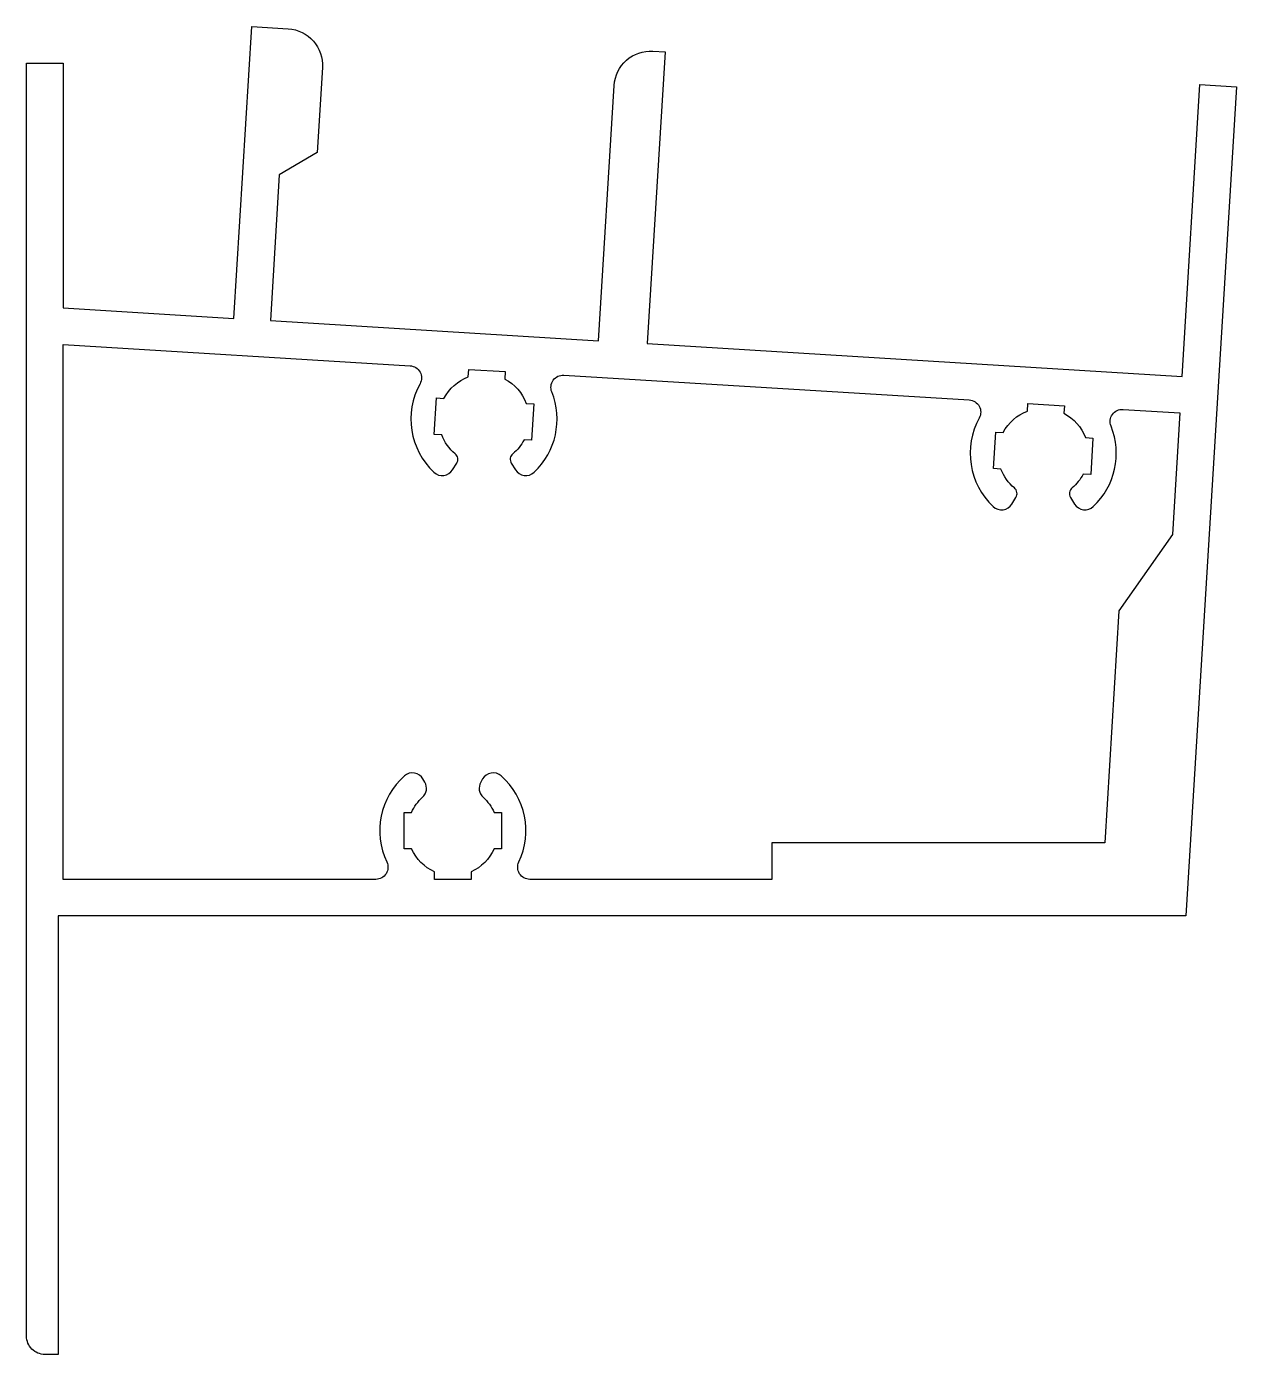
# Model space of a CAD drawing. Extents: x 226.1 to 275.8, y 216.1 to 270.6.
import ezdxf

# ---------------------------------------------------------------- set-up
doc = ezdxf.new("R2010")
doc.units = 0
doc.layers.add('ANA', color=220, linetype='CONTINUOUS')

msp = doc.modelspace()

# ---------------------------------------------------------------- linework, layer by layer
at = {"layer": 'ANA'}
for points in [[(227.402, 234.074), (227.402, 216.074), (226.852, 216.074, -0.414214), (226.102, 216.824), (226.102, 269.074), (227.602, 269.074), (227.602, 259.029), (234.615, 258.6), (235.347, 270.578), (236.845, 270.486, -0.414214), (238.25, 268.897), (238.036, 265.404), (236.478, 264.497), (236.112, 258.508), (249.587, 257.684), (250.228, 268.165, -0.414214), (251.817, 269.57), (252.316, 269.54), (251.583, 257.562), (273.542, 256.219), (274.275, 268.197), (275.772, 268.105), (273.69, 234.074)], [(269.022, 251.639, 0.373781), (268.959, 251.251), (269.128, 250.978, 0.474498), (269.896, 250.878, 0.308548), (270.623, 254.179, -0.55076), (271.117, 254.865), (273.45, 254.722), (273.145, 249.731), (270.95, 246.596), (270.367, 237.074), (256.702, 237.074), (256.702, 235.574), (246.764, 235.574, -0.55076), (246.312, 236.288, 0.333819), (245.591, 239.82, 0.474498), (244.826, 239.695), (244.75, 239.563, 0.352722), (244.846, 238.943, -0.104217), (245.293, 238.324), (245.602, 238.324), (245.602, 236.824), (245.293, 236.824, -0.186093), (244.352, 235.883), (244.352, 235.574), (242.852, 235.574), (242.852, 235.883, -0.186093), (241.91, 236.824), (241.602, 236.824), (241.602, 238.324), (241.91, 238.324, -0.104217), (242.357, 238.943, 0.352722), (242.453, 239.563), (242.377, 239.695, 0.474498), (241.612, 239.82, 0.333819), (240.891, 236.288, -0.55076), (240.439, 235.574), (227.602, 235.574), (227.602, 257.526), (241.847, 256.655, -0.55076), (242.254, 255.914, 0.342328), (242.825, 252.282, 0.474498), (243.593, 252.383), (243.761, 252.655, 0.373781), (243.698, 253.044, -0.13082), (243.148, 253.82), (242.839, 253.839), (242.931, 255.336), (243.239, 255.317, -0.186093), (244.236, 256.199), (244.255, 256.508), (245.752, 256.416), (245.733, 256.108, -0.186093), (246.615, 255.111), (246.924, 255.092), (246.832, 253.595), (246.524, 253.614, -0.099868), (246.065, 253.044, 0.373781), (246.002, 252.655), (246.17, 252.383, 0.474498), (246.938, 252.282, 0.308548), (247.665, 255.583, -0.55076), (248.16, 256.269), (264.804, 255.251, -0.55076), (265.212, 254.51, 0.342328), (265.782, 250.878, 0.474498), (266.55, 250.978), (266.718, 251.251, 0.373781), (266.655, 251.639, -0.13082), (266.105, 252.416), (265.797, 252.435), (265.888, 253.932), (266.196, 253.913, -0.186093), (267.193, 254.795), (267.212, 255.103), (268.709, 255.012), (268.69, 254.704, -0.186093), (269.572, 253.707), (269.881, 253.688), (269.789, 252.191), (269.481, 252.21, -0.099868)]]:
    msp.add_lwpolyline(points, format="xyb", close=True, dxfattribs=at)

doc.saveas('drawing.dxf')
